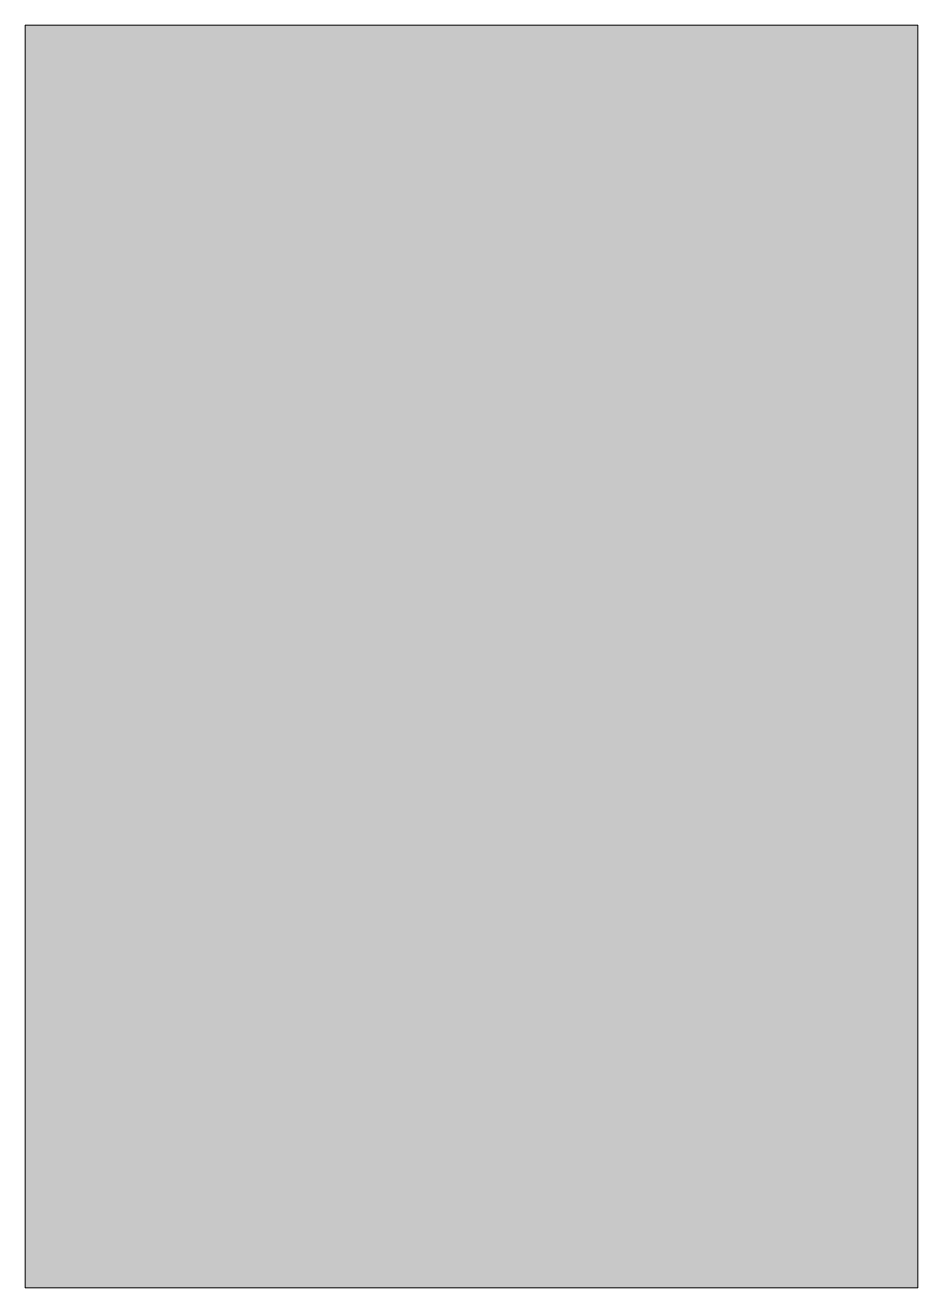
# Model space of a CAD drawing. Header units: millimetres. Extents: x -106 to 316, y -447 to 150.
import ezdxf

# ---------------------------------------------------------------- set-up
doc = ezdxf.new("R2010")
doc.units = ezdxf.units.MM
doc.header["$MEASUREMENT"] = 0
doc.layers.add('Layer 1', color=7, linetype='Continuous')

# ---------------------------------------------------------------- blocks, each defined once
blk = doc.blocks.new('block 2')
at = {"layer": 'Layer 1', "true_color": 0x32a6d1}
h = blk.add_hatch(color=142, dxfattribs=at)
h.dxf.hatch_style = 2
h.paths.add_polyline_path([(315.79, -446.52), (-105.88, -446.52), (-105.88, 149.84), (315.79, 149.84)])
at = {"layer": 'Layer 1', "lineweight": 0}
blk.add_lwpolyline([(315.79, -446.52), (-105.88, -446.52), (-105.88, 149.84), (315.79, 149.84), (315.79, -446.52)], dxfattribs=at)

msp = doc.modelspace()

# ---------------------------------------------------------------- block references
at = {"layer": 'Layer 1'}
msp.add_blockref('block 2', (0, 0), dxfattribs=at)

doc.saveas('drawing.dxf')
